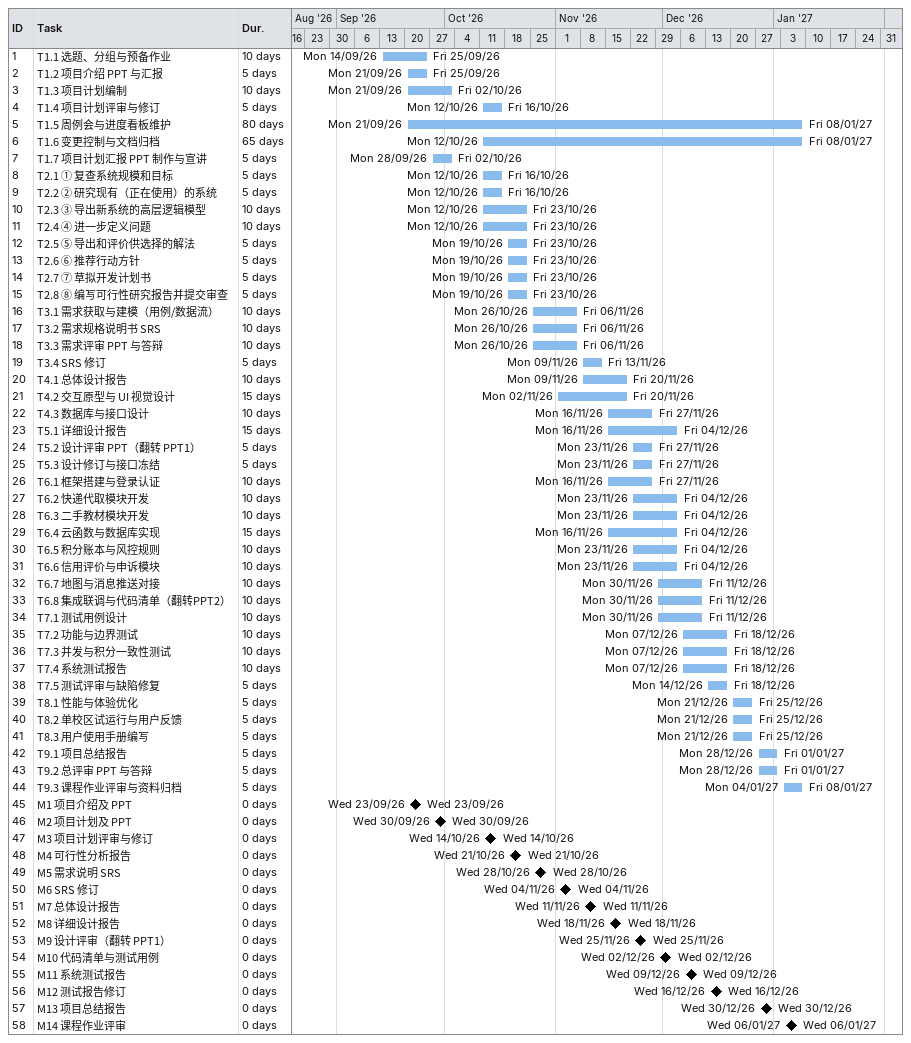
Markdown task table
| ID | Task | Duration | Start | Finish |
|---|---|---|---|---|
| 1 | T1.1 选题、分组与预备作业 | 10d | 2026-09-14 | 2026-09-25 |
| 2 | T1.2 项目介绍 PPT 与汇报 | 5d | 2026-09-21 | 2026-09-25 |
| 3 | T1.3 项目计划编制 | 10d | 2026-09-21 | 2026-10-02 |
| 4 | T1.4 项目计划评审与修订 | 5d | 2026-10-12 | 2026-10-16 |
| 5 | T1.5 周例会与进度看板维护 | 80d | 2026-09-21 | 2027-01-08 |
| 6 | T1.6 变更控制与文档归档 | 65d | 2026-10-12 | 2027-01-08 |
| 7 | T1.7 项目计划汇报 PPT 制作与宣讲 | 5d | 2026-09-28 | 2026-10-02 |
| 8 | T2.1 ① 复查系统规模和目标 | 5d | 2026-10-12 | 2026-10-16 |
| 9 | T2.2 ② 研究现有（正在使用）的系统 | 5d | 2026-10-12 | 2026-10-16 |
| 10 | T2.3 ③ 导出新系统的高层逻辑模型 | 10d | 2026-10-12 | 2026-10-23 |
| 11 | T2.4 ④ 进一步定义问题 | 10d | 2026-10-12 | 2026-10-23 |
| 12 | T2.5 ⑤ 导出和评价供选择的解法 | 5d | 2026-10-19 | 2026-10-23 |
| 13 | T2.6 ⑥ 推荐行动方针 | 5d | 2026-10-19 | 2026-10-23 |
| 14 | T2.7 ⑦ 草拟开发计划书 | 5d | 2026-10-19 | 2026-10-23 |
| 15 | T2.8 ⑧ 编写可行性研究报告并提交审查 | 5d | 2026-10-19 | 2026-10-23 |
| 16 | T3.1 需求获取与建模（用例/数据流） | 10d | 2026-10-26 | 2026-11-06 |
| 17 | T3.2 需求规格说明书 SRS | 10d | 2026-10-26 | 2026-11-06 |
| 18 | T3.3 需求评审 PPT 与答辩 | 10d | 2026-10-26 | 2026-11-06 |
| 19 | T3.4 SRS 修订 | 5d | 2026-11-09 | 2026-11-13 |
| 20 | T4.1 总体设计报告 | 10d | 2026-11-09 | 2026-11-20 |
| 21 | T4.2 交互原型与 UI 视觉设计 | 15d | 2026-11-02 | 2026-11-20 |
| 22 | T4.3 数据库与接口设计 | 10d | 2026-11-16 | 2026-11-27 |
| 23 | T5.1 详细设计报告 | 15d | 2026-11-16 | 2026-12-04 |
| 24 | T5.2 设计评审 PPT（翻转 PPT1） | 5d | 2026-11-23 | 2026-11-27 |
| 25 | T5.3 设计修订与接口冻结 | 5d | 2026-11-23 | 2026-11-27 |
| 26 | T6.1 框架搭建与登录认证 | 10d | 2026-11-16 | 2026-11-27 |
| 27 | T6.2 快递代取模块开发 | 10d | 2026-11-23 | 2026-12-04 |
| 28 | T6.3 二手教材模块开发 | 10d | 2026-11-23 | 2026-12-04 |
| 29 | T6.4 云函数与数据库实现 | 15d | 2026-11-16 | 2026-12-04 |
| 30 | T6.5 积分账本与风控规则 | 10d | 2026-11-23 | 2026-12-04 |
| 31 | T6.6 信用评价与申诉模块 | 10d | 2026-11-23 | 2026-12-04 |
| 32 | T6.7 地图与消息推送对接 | 10d | 2026-11-30 | 2026-12-11 |
| 33 | T6.8 集成联调与代码清单（翻转PPT2） | 10d | 2026-11-30 | 2026-12-11 |
| 34 | T7.1 测试用例设计 | 10d | 2026-11-30 | 2026-12-11 |
| 35 | T7.2 功能与边界测试 | 10d | 2026-12-07 | 2026-12-18 |
| 36 | T7.3 并发与积分一致性测试 | 10d | 2026-12-07 | 2026-12-18 |
| 37 | T7.4 系统测试报告 | 10d | 2026-12-07 | 2026-12-18 |
| 38 | T7.5 测试评审与缺陷修复 | 5d | 2026-12-14 | 2026-12-18 |
| 39 | T8.1 性能与体验优化 | 5d | 2026-12-21 | 2026-12-25 |
| 40 | T8.2 单校区试运行与用户反馈 | 5d | 2026-12-21 | 2026-12-25 |
| 41 | T8.3 用户使用手册编写 | 5d | 2026-12-21 | 2026-12-25 |
| 42 | T9.1 项目总结报告 | 5d | 2026-12-28 | 2027-01-01 |
| 43 | T9.2 总评审 PPT 与答辩 | 5d | 2026-12-28 | 2027-01-01 |
| 44 | T9.3 课程作业评审与资料归档 | 5d | 2027-01-04 | 2027-01-08 |
| 45 | M1 项目介绍及 PPT | 0d | 2026-09-23 | 2026-09-23 |
| 46 | M2 项目计划及 PPT | 0d | 2026-09-30 | 2026-09-30 |
| 47 | M3 项目计划评审与修订 | 0d | 2026-10-14 | 2026-10-14 |
| 48 | M4 可行性分析报告 | 0d | 2026-10-21 | 2026-10-21 |
| 49 | M5 需求说明 SRS | 0d | 2026-10-28 | 2026-10-28 |
| 50 | M6 SRS 修订 | 0d | 2026-11-04 | 2026-11-04 |
| 51 | M7 总体设计报告 | 0d | 2026-11-11 | 2026-11-11 |
| 52 | M8 详细设计报告 | 0d | 2026-11-18 | 2026-11-18 |
| 53 | M9 设计评审（翻转 PPT1） | 0d | 2026-11-25 | 2026-11-25 |
| 54 | M10 代码清单与测试用例 | 0d | 2026-12-02 | 2026-12-02 |
| 55 | M11 系统测试报告 | 0d | 2026-12-09 | 2026-12-09 |
| 56 | M12 测试报告修订 | 0d | 2026-12-16 | 2026-12-16 |
| 57 | M13 项目总结报告 | 0d | 2026-12-30 | 2026-12-30 |
| 58 | M14 课程作业评审 | 0d | 2027-01-06 | 2027-01-06 |
